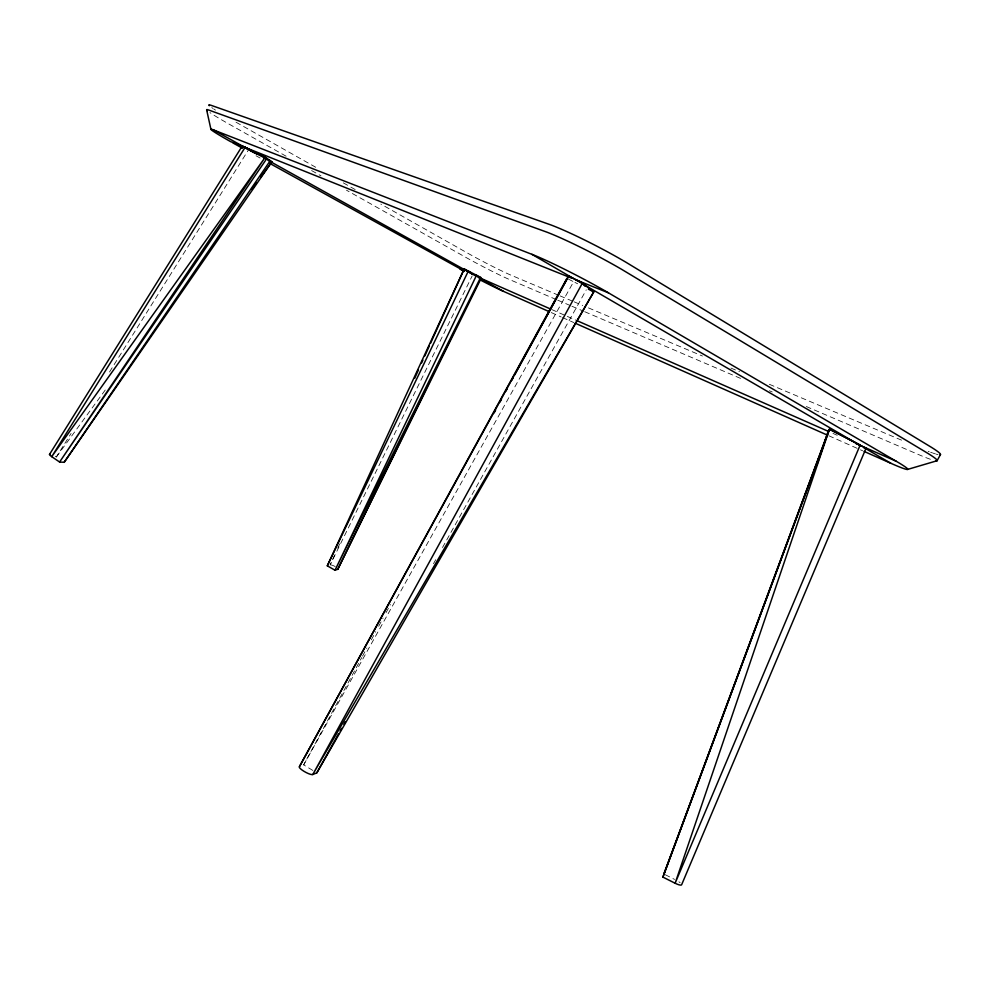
<?xml version="1.0" encoding="UTF-8"?>
<svg xmlns="http://www.w3.org/2000/svg" width="990" height="990" viewBox="0 0 990 990"><rect width="100%" height="100%" fill="white"/><g stroke="black" fill="none" stroke-linecap="round" stroke-linejoin="round"><path stroke-width="0.74" stroke-dasharray="4.95 3.71" d="M334.583 555.105L330.14 564.919L472.18 275.888M337.763 548.089L339.669 543.881M312.865 770.455L303.67 764.886L361.758 657.521M362.501 656.16L366.906 648.005M371.324 639.849L375.73 631.694M378.675 626.262L383.081 618.107M386.026 612.674L390.431 604.519M303.67 764.886L573.606 281.742L566.911 278.363M433.484 563.731L435.736 559.684M442.505 547.532L586.278 289.86M55.267 456.279A5.173 1.077 29 0 1 56.356 456.972L71.082 433.434M109.531 371.98L248.589 149.676M56.356 456.972L105.46 389.726M558.57 295.267L510.048 274.762A37.187 1.98 27.7 0 1 468.01 253.341L380.878 204.088M559.994 295.862L572.814 301.282M574.237 301.876L582.776 305.489M588.481 307.902L702.43 356.029M730.917 368.07L739.456 371.671M769.366 384.306L903.251 440.872M556.306 299.562L507.92 278.846A37.175 1.869 27.7 0 1 465.906 257.412L346.488 190.204M557.729 300.168L570.512 305.638M571.935 306.244L583.296 311.108M584.719 311.714L742.389 379.182M769.379 390.741L772.225 391.953M806.318 406.543L920.304 455.313A56.022 3.849 26.6 0 0 933.013 460.127M551.789 309.561L565.921 315.785M567.332 316.404L575.809 320.141M832.974 433.41L837.218 435.278M551.269 312.568L561.132 316.949M562.543 317.58L573.816 322.579M828.828 435.761L862.637 450.772M665.181 874.677L674.611 879.417M574.942 282.41L577.628 283.771M256.051 155.776L260.098 158.029M286.098 156.21L227.118 123.008A42.149 2.265 28.2 0 1 209.917 112.575M311.59 170.565L320.983 175.849M236.028 122.216L317.839 168.461M343.32 182.865L355.398 189.684M678.93 881.818A6.843 1.596 27.4 0 1 680.13 882.709M330.635 564.882A4.517 1.064 26.5 0 1 335.35 566.651M937.988 454.596A56.034 4.071 26.5 0 1 936.305 454.163M935.476 453.915A56.034 4.071 26.5 0 1 933.026 453.111M932.407 452.888A56.034 4.071 26.5 0 1 930.625 452.244M929.189 451.7A56.034 4.071 26.5 0 1 928.187 451.304M215.498 110.125A42.162 2.401 28.3 0 1 213.679 108.925M212.862 108.38A42.162 2.401 28.3 0 1 211.786 107.625"/><path stroke-width="1.49" d="M49.5 454.422L242.241 146.013L265.209 157.274L271.879 161.828L64.177 462.305L59.598 462.033L51.727 456.662A5.173 1.077 29 0 1 50.144 454.15M662.904 877.103L829.558 429.004L866.002 448.359L681.64 884.726A6.843 1.596 27.4 0 1 675.118 883.241L662.904 877.103L829.558 429.004L675.118 883.241L860.186 444.98L829.323 429.326M816.738 465.325L828.642 430.279M663.832 874.009L828.865 429.957M414.649 378.366L418.461 369.951M421.641 362.934L422.916 360.125M424.821 355.917L429.264 346.104M430.539 343.295L464.211 268.958L480.657 277.361L480.855 278.71M480.967 278.66L337.776 569.287L334.991 570.215L327.306 565.822L464.211 268.958L471.624 273.723M327.306 565.822L468.32 271.05L471.723 273.648M494.121 412.904L495.594 410.182M500 402.027L501.472 399.317M505.89 391.161L507.35 388.439M511.768 380.284L513.241 377.574M514.713 374.851L568.607 276.049L580.969 282.138L593.765 291.901L316.812 772.843L312.766 774.539A7.871 1.77 28.9 0 1 304.054 771.359A7.871 1.77 28.9 0 1 299.512 766.508L566.911 278.363M299.5 766.495L568.631 276.222M937.122 460.635L940.475 454.558M316.812 772.843L338.642 733.714M340.139 731.016L341.649 728.318M343.914 724.272L345.411 721.574M64.177 462.305L270.233 160.702L249.938 150.356L256.806 153.957M251.868 189.226L256.422 183.001M260.964 176.764L271.879 161.828L263.662 157.534M907.558 469.433L936.899 460.783M866.002 448.359L863.923 447.616M864.047 451.391L892.473 464.001A53.2 2.982 26.8 0 0 907.706 469.359A53.2 2.982 26.8 0 0 898.697 462.714L605.014 290.837A60.056 4.158 27.5 0 0 534.513 255.358L212.912 129.702A40.553 1.794 28.1 0 0 211.068 129.22M210.944 129.405A40.553 1.794 28.1 0 0 230.583 141.607L571.193 277.967M575.499 279.687L608.528 292.867M269.565 163.276L464.248 271.012M478.318 277.2L550.378 308.942M577.232 320.772L828.741 431.541M855.583 443.359L896.321 461.303M479.667 279.663A35.949 1.497 27.7 0 0 501.918 290.664L548.448 311.318M575.215 323.198L827.417 435.142M588.382 289.179L593.765 291.901L312.766 774.539L582.38 283.152L585.164 286.37M248.589 149.676L246.201 148.413M460.028 269.144L461.291 269.849A35.949 1.497 27.7 0 0 463.926 271.297M213.506 129.938L254.937 153.005M268.389 160.491L475.559 275.839M478.232 277.324L503.365 291.308M233.083 143.006L242.538 148.265M245.037 147.77L242.228 146.075M531.927 254.319L859.827 445.228M863.701 447.48L890.827 463.271M479.853 277.806L476.536 275.257L334.991 570.215L480.657 277.361L337.776 569.287A4.517 1.064 26.5 0 0 337.961 568.755M210.932 129.356L206.625 109.791A42.149 2.265 28.2 0 0 207.405 110.694M936.02 460.82A56.022 3.849 26.6 0 0 928.162 453.544L622.054 269.589A63.583 5.457 27.4 0 0 547.136 232.242L208.643 110.001A42.149 2.265 28.2 0 0 206.737 109.605M940.03 454.806A56.034 4.071 26.5 0 0 931.541 447.393L625.94 262.239A63.608 5.792 27.4 0 0 550.947 224.953L211.006 105.287A42.162 2.401 28.3 0 0 209.076 104.928M209.373 105.707A42.162 2.401 28.3 0 1 208.964 105.126M245.124 147.337L51.727 456.662L265.209 157.274L59.598 462.033L266.892 158.425L245.124 147.337"/></g></svg>
